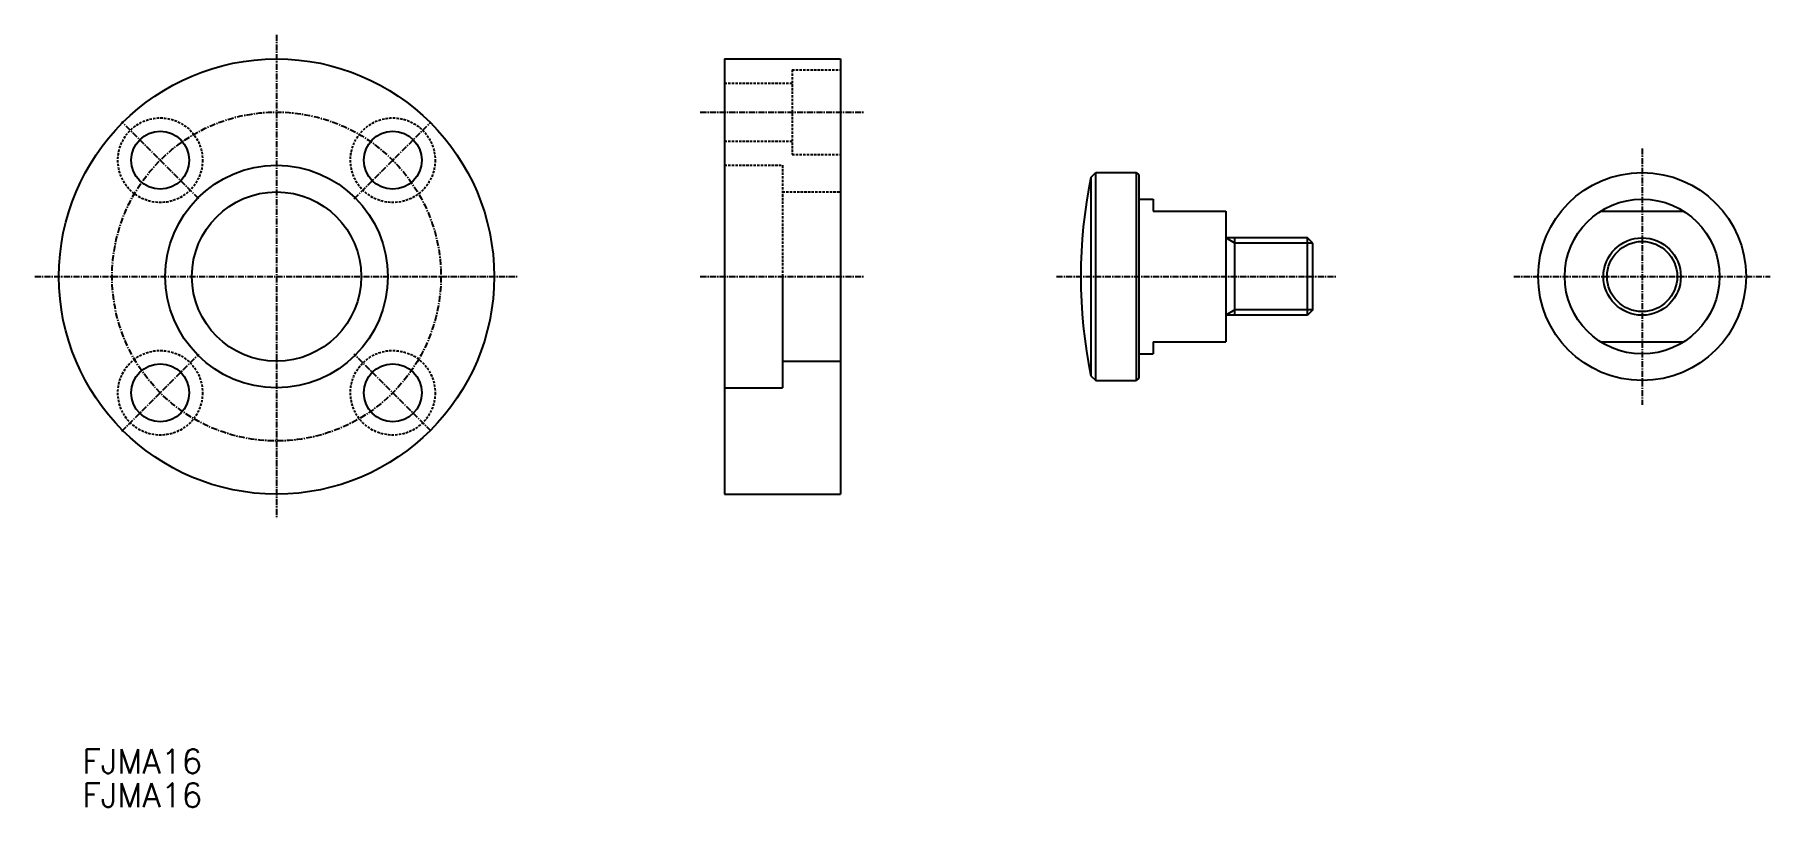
# Model space of a CAD drawing. Extents: x 31 to 390, y 52 to 212.
import ezdxf
from ezdxf.enums import TextEntityAlignment as Align

# ---------------------------------------------------------------- set-up
doc = ezdxf.new("R2010")
doc.units = 0
doc.linetypes.add('CENTER', pattern=[2, 1.25, -0.25, 0.25, -0.25])
doc.linetypes.add('DASHED', pattern=[0.75, 0.5, -0.25])
doc.layers.get('0').update_dxf_attribs({"linetype": 'CONTINUOUS'})
doc.layers.add('CENTER', color=1, linetype='CENTER')
doc.styles.get("Standard").update_dxf_attribs({"font": 'txt.shx', "bigfont": 'extfont.shx'})

msp = doc.modelspace()

# ---------------------------------------------------------------- linework, layer by layer
at = {"color": 7, "linetype": 'CONTINUOUS'}
for p, q in [((173.28, 207.11), (173.28, 117.11)), ((173.28, 207.11), (197.28, 207.11)), ((197.28, 207.11), (197.28, 117.11)), ((249.06, 182.61), (250.06, 183.61)), ((250.06, 183.61), (258.44, 183.61)), ((250.06, 140.61), (250.06, 183.61)), ((258.44, 183.61), (258.94, 183.11)), ((258.44, 183.61), (258.44, 140.61)), ((258.94, 183.11), (258.94, 141.11)), ((249.06, 182.61), (249.06, 141.61)), ((259.14, 178.11), (261.94, 178.11)), ((261.94, 178.11), (261.94, 175.61)), ((261.94, 175.61), (276.94, 175.61)), ((276.94, 175.61), (276.94, 148.61)), ((354.44, 175.61), (371.62, 175.61)), ((293.85, 170.11), (276.94, 170.11)), ((278.81, 154.11), (278.81, 170.11)), ((293.85, 154.11), (293.85, 170.11)), ((294.94, 169.03), (293.85, 170.11)), ((294.94, 155.2), (294.94, 169.03)), ((185.28, 162.11), (185.28, 139.11)), ((294.94, 162.11), (294.94, 162.11)), ((294.94, 158.66), (294.94, 158.66)), ((294.94, 155.2), (293.85, 154.11)), ((293.85, 154.11), (276.94, 154.11)), ((261.94, 148.61), (276.94, 148.61)), ((261.94, 148.61), (261.94, 146.11)), ((354.44, 148.61), (371.62, 148.61)), ((185.28, 144.61), (197.28, 144.61)), ((259.14, 146.11), (261.94, 146.11)), ((249.06, 141.61), (250.06, 140.61)), ((250.06, 140.61), (258.44, 140.61)), ((258.94, 141.11), (258.44, 140.61)), ((173.28, 139.11), (185.28, 139.11)), ((173.28, 117.11), (197.28, 117.11))]:
    msp.add_line(p, q, dxfattribs=at)
at = {"color": 3, "linetype": 'DASHED'}
for p, q in [((187.28, 204.86), (187.28, 187.36)), ((187.28, 204.86), (197.28, 204.86)), ((173.28, 202.11), (187.28, 202.11)), ((173.28, 190.11), (187.28, 190.11)), ((187.28, 187.36), (197.28, 187.36)), ((173.28, 185.11), (185.28, 185.11)), ((185.28, 185.11), (185.28, 162.11)), ((185.28, 179.61), (197.28, 179.61))]:
    msp.add_line(p, q, dxfattribs=at)
for p, q in [((173.28, 184.61), (173.28, 184.61)), ((173.28, 162.11), (173.28, 162.11))]:
    msp.add_line(p, q)
at = {"color": 3, "linetype": 'CONTINUOUS'}
for p, q in [((278.81, 169.03), (276.94, 170.11)), ((294.94, 169.03), (278.81, 169.03)), ((278.81, 155.2), (276.94, 154.11)), ((294.94, 155.2), (278.81, 155.2))]:
    msp.add_line(p, q, dxfattribs=at)
at = {"color": 7, "linetype": 'CONTINUOUS'}
for centre, radius in [((80.65, 162.11), 45), ((56.6, 186.16), 6), ((104.69, 186.16), 6), ((80.65, 162.11), 23), ((363.03, 162.11), 21.5), ((80.65, 162.11), 17.5), ((363.03, 162.11), 16), ((363.03, 162.11), 8), ((56.6, 138.07), 6), ((104.69, 138.07), 6)]:
    msp.add_circle(centre, radius, dxfattribs=at)
at = {"color": 3, "linetype": 'DASHED'}
for centre in [(56.6, 186.16), (104.69, 186.16), (56.6, 138.07), (104.69, 138.07)]:
    msp.add_circle(centre, 8.75, dxfattribs=at)
at = {"color": 3, "linetype": 'CONTINUOUS'}
msp.add_circle((363.03, 162.11), 7.25, dxfattribs=at)
at = {"color": 7, "linetype": 'CONTINUOUS'}
for centre, radius, start, end in [((346.94, 162.11), 100, 168.1705, 191.8295), ((259.14, 178.31), 0.2, 180, 270), ((259.14, 145.91), 0.2, 90, 180)]:
    msp.add_arc(centre, radius, start, end, dxfattribs=at)
at = {"layer": 'CENTER', "color": 1, "linetype": 'CENTER'}
for p, q in [((80.65, 212.11), (80.65, 112.11)), ((64.56, 178.2), (48.65, 194.11)), ((96.73, 178.2), (112.64, 194.11)), ((168.28, 196.11), (202.28, 196.11)), ((363.03, 188.61), (363.03, 135.61)), ((30.65, 162.11), (130.65, 162.11)), ((168.28, 162.11), (202.28, 162.11)), ((241.94, 162.11), (299.94, 162.11)), ((336.53, 162.11), (389.53, 162.11)), ((48.65, 130.12), (64.56, 146.03)), ((112.64, 130.12), (96.73, 146.03))]:
    msp.add_line(p, q, dxfattribs=at)
msp.add_circle((80.65, 162.11), 34, dxfattribs=at)

# ---------------------------------------------------------------- texts
at = {"color": 7, "linetype": 'CONTINUOUS'}
for p in [(40.47, 61.86), (40.47, 54.86)]:
    msp.add_text('FJMA16', height=5, dxfattribs=at).set_placement(p, align=Align.MIDDLE_LEFT)

doc.saveas('drawing.dxf')
